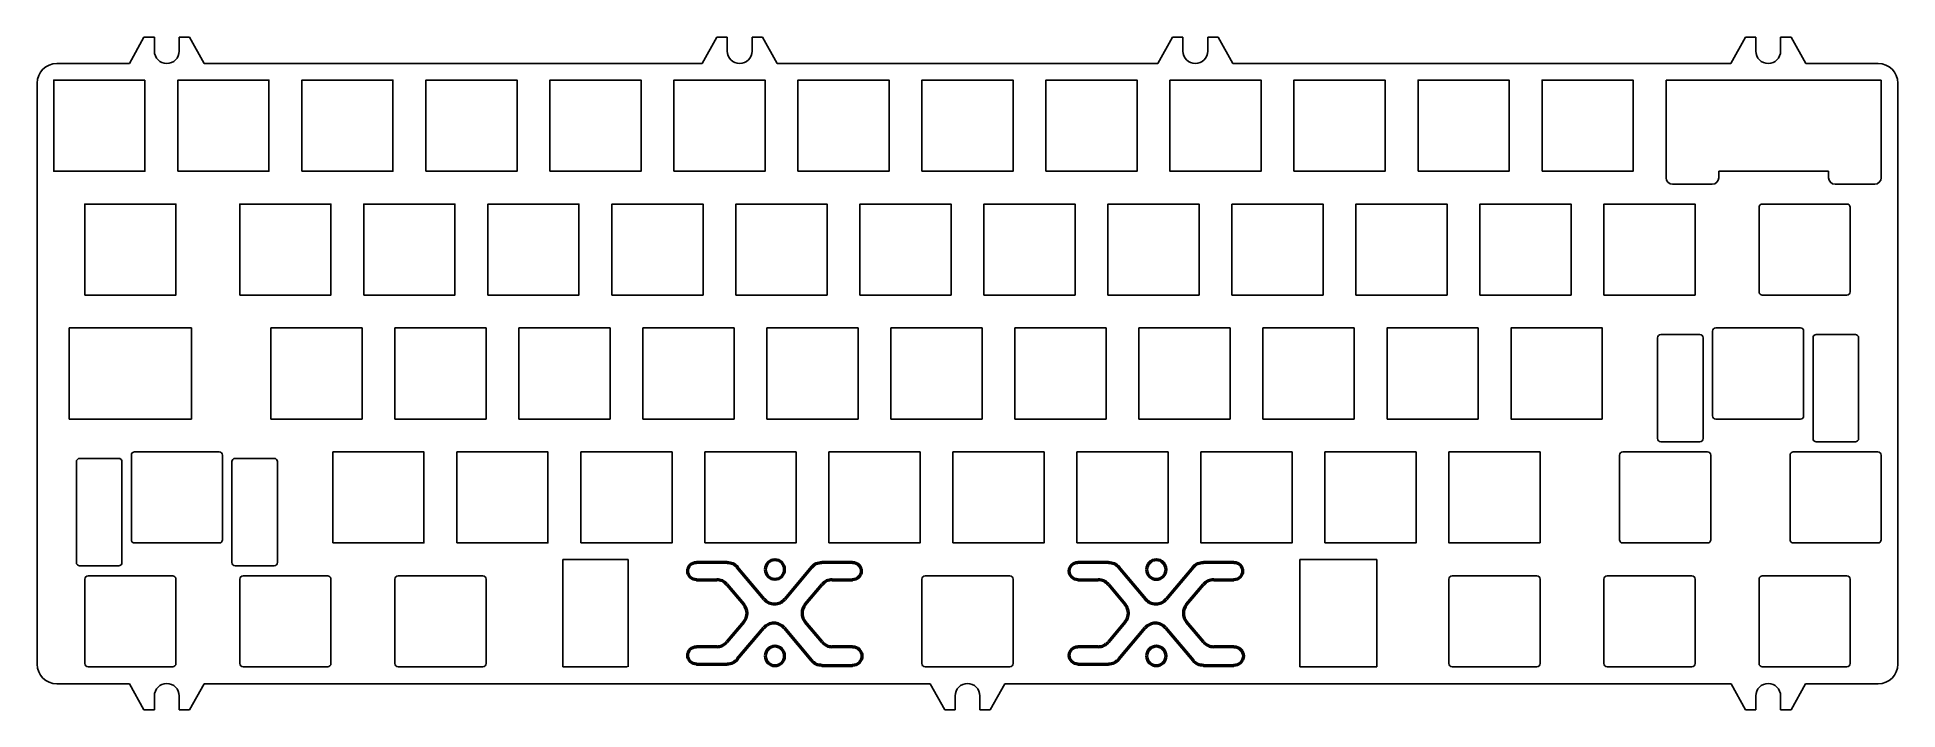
# Model space of a CAD drawing. Header units: millimetres. Extents: x 263 to 549, y -6 to 97.
import ezdxf

# ---------------------------------------------------------------- set-up
doc = ezdxf.new("R2010")
doc.units = ezdxf.units.MM
doc.layers.add('LAYER_2', color=7, linetype='Continuous')
doc.layers.add('Visible', color=7, linetype='Continuous', lineweight=50)

msp = doc.modelspace()

# ---------------------------------------------------------------- linework, layer by layer
for p, q in [((279.19, 97.38), (276.94, 93.33)), ((279.19, 97.38), (280.79, 97.38)), ((280.79, 95.23), (280.79, 97.38)), ((284.59, 95.23), (284.59, 97.38)), ((284.59, 97.38), (286.19, 97.38)), ((286.19, 97.38), (288.44, 93.33)), ((367.19, 97.38), (364.94, 93.33)), ((367.19, 97.38), (368.79, 97.38)), ((368.79, 95.23), (368.79, 97.38)), ((372.59, 95.23), (372.59, 97.38)), ((372.59, 97.38), (374.19, 97.38)), ((374.19, 97.38), (376.44, 93.33)), ((437.19, 97.38), (434.94, 93.33)), ((437.19, 97.38), (438.79, 97.38)), ((438.79, 95.23), (438.79, 97.38)), ((442.59, 95.23), (442.59, 97.38)), ((442.59, 97.38), (444.19, 97.38)), ((444.19, 97.38), (446.44, 93.33)), ((525.19, 97.38), (522.94, 93.33)), ((525.19, 97.38), (526.79, 97.38)), ((526.79, 95.23), (526.79, 97.38)), ((530.59, 95.23), (530.59, 97.38)), ((530.59, 97.38), (532.19, 97.38)), ((532.19, 97.38), (534.44, 93.33)), ((265.79, 93.33), (276.94, 93.33)), ((288.44, 93.33), (364.94, 93.33)), ((376.44, 93.33), (434.94, 93.33)), ((446.44, 93.33), (522.94, 93.33)), ((534.44, 93.33), (545.59, 93.33)), ((262.79, 90.33), (262.79, 0.98)), ((548.59, 90.33), (548.59, 0.98)), ((527.78, 71.73), (540.78, 71.73)), ((527.28, 71.23), (527.28, 58.23)), ((541.28, 71.23), (541.28, 58.23)), ((527.78, 57.73), (540.78, 57.73)), ((512.19, 51.68), (518.19, 51.68)), ((520.13, 52.18), (520.13, 39.18)), ((520.63, 52.68), (533.63, 52.68)), ((534.13, 52.18), (534.13, 39.18)), ((536.07, 51.68), (542.07, 51.68)), ((511.69, 51.18), (511.69, 35.68)), ((518.69, 51.18), (518.69, 35.68)), ((535.57, 51.18), (535.57, 35.68)), ((542.57, 51.18), (542.57, 35.68)), ((520.63, 38.68), (533.63, 38.68)), ((512.19, 35.18), (518.19, 35.18)), ((536.07, 35.18), (542.07, 35.18)), ((268.81, 32.13), (268.81, 16.63)), ((269.31, 32.63), (275.31, 32.63)), ((275.81, 32.13), (275.81, 16.63)), ((277.25, 33.13), (277.25, 20.13)), ((277.75, 33.63), (290.75, 33.63)), ((291.25, 33.13), (291.25, 20.13)), ((292.68, 32.13), (292.68, 16.63)), ((293.18, 32.63), (299.18, 32.63)), ((299.68, 32.13), (299.68, 16.63)), ((505.85, 33.13), (505.85, 20.13)), ((506.35, 33.63), (519.35, 33.63)), ((519.85, 33.13), (519.85, 20.13)), ((532.04, 33.13), (532.04, 20.13)), ((532.54, 33.63), (545.54, 33.63)), ((546.04, 33.13), (546.04, 20.13)), ((277.75, 19.63), (290.75, 19.63)), ((506.35, 19.63), (519.35, 19.63)), ((532.54, 19.63), (545.54, 19.63)), ((269.31, 16.13), (275.31, 16.13)), ((270.6, 14.58), (283.6, 14.58)), ((293.18, 16.13), (299.18, 16.13)), ((294.41, 14.58), (307.41, 14.58)), ((318.23, 14.58), (331.23, 14.58)), ((343.54, 17.08), (343.54, 0.58)), ((353.54, 17.08), (353.54, 0.58)), ((399.19, 14.58), (412.19, 14.58)), ((480.15, 14.58), (493.15, 14.58)), ((503.96, 14.58), (516.96, 14.58)), ((527.78, 14.58), (540.78, 14.58)), ((270.1, 14.08), (270.1, 1.08)), ((284.1, 14.08), (284.1, 1.08)), ((293.91, 14.08), (293.91, 1.08)), ((307.91, 14.08), (307.91, 1.08)), ((317.73, 14.08), (317.73, 1.08)), ((331.73, 14.08), (331.73, 1.08)), ((398.69, 1.08), (398.69, 14.08)), ((412.69, 1.08), (412.69, 14.08)), ((479.65, 14.08), (479.65, 1.08)), ((493.65, 14.08), (493.65, 1.08)), ((503.46, 14.08), (503.46, 1.08)), ((517.46, 14.08), (517.46, 1.08)), ((527.28, 14.08), (527.28, 1.08)), ((541.28, 14.08), (541.28, 1.08)), ((270.6, 0.58), (283.6, 0.58)), ((294.41, 0.58), (307.41, 0.58)), ((318.23, 0.58), (331.23, 0.58)), ((412.19, 0.58), (399.19, 0.58)), ((480.15, 0.58), (493.15, 0.58)), ((503.96, 0.58), (516.96, 0.58)), ((527.78, 0.58), (540.78, 0.58)), ((265.79, -2.02), (276.97, -2.02)), ((279.19, -6.02), (276.97, -2.02)), ((286.19, -6.02), (288.41, -2.02)), ((288.41, -2.02), (399.97, -2.02)), ((402.19, -6.02), (399.97, -2.02)), ((409.19, -6.02), (411.41, -2.02)), ((411.41, -2.02), (522.97, -2.02)), ((525.19, -6.02), (522.97, -2.02)), ((532.19, -6.02), (534.41, -2.02)), ((534.41, -2.02), (545.59, -2.02)), ((280.79, -3.87), (280.79, -6.02)), ((284.59, -3.87), (284.59, -6.02)), ((403.79, -3.87), (403.79, -6.02)), ((407.59, -3.87), (407.59, -6.02)), ((526.79, -3.87), (526.79, -6.02)), ((530.59, -3.87), (530.59, -6.02)), ((279.19, -6.02), (280.79, -6.02)), ((284.59, -6.02), (286.19, -6.02)), ((402.19, -6.02), (403.79, -6.02)), ((407.59, -6.02), (409.19, -6.02)), ((525.19, -6.02), (526.79, -6.02)), ((530.59, -6.02), (532.19, -6.02))]:
    msp.add_line(p, q)
at = {"linetype": 'Continuous'}
for p, q in [((343.54, 17.08), (353.54, 17.08)), ((468.55, 17.08), (456.72, 17.08)), ((468.55, 17.08), (468.55, 0.58)), ((343.54, 0.58), (353.43, 0.58))]:
    msp.add_line(p, q, dxfattribs=at)
for centre, radius, start, end in [((282.69, 95.23), 1.9, 180, 0), ((370.69, 95.23), 1.9, 180, 0), ((440.69, 95.23), 1.9, 180, 0), ((528.69, 95.23), 1.9, 180, 0), ((265.79, 90.33), 3, 90, 180), ((545.59, 90.33), 3, 0, 90), ((527.78, 71.23), 0.5, 90, 180), ((540.78, 71.23), 0.5, 0, 90), ((527.78, 58.23), 0.5, 180, 270), ((540.78, 58.23), 0.5, 270, 0), ((512.19, 51.18), 0.5, 90, 180), ((518.19, 51.18), 0.5, 0, 90), ((520.63, 52.18), 0.5, 90, 180), ((533.63, 52.18), 0.5, 0, 90), ((536.07, 51.18), 0.5, 90, 180), ((542.07, 51.18), 0.5, 0, 90), ((520.63, 39.18), 0.5, 180, 270), ((533.63, 39.18), 0.5, 270, 0), ((512.19, 35.68), 0.5, 180, 270), ((518.19, 35.68), 0.5, 270, 0), ((536.07, 35.68), 0.5, 180, 270), ((542.07, 35.68), 0.5, 270, 0), ((269.31, 32.13), 0.5, 90, 180), ((275.31, 32.13), 0.5, 0, 90), ((277.75, 33.13), 0.5, 90, 180), ((290.75, 33.13), 0.5, 0, 90), ((293.18, 32.13), 0.5, 90, 180), ((299.18, 32.13), 0.5, 0, 90), ((506.35, 33.13), 0.5, 90, 180), ((519.35, 33.13), 0.5, 0, 90), ((532.54, 33.13), 0.5, 90, 180), ((545.54, 33.13), 0.5, 0, 90), ((277.75, 20.13), 0.5, 180, 270), ((290.75, 20.13), 0.5, 270, 0), ((506.35, 20.13), 0.5, 180, 270), ((519.35, 20.13), 0.5, 270, 0), ((532.54, 20.13), 0.5, 180, 270), ((545.54, 20.13), 0.5, 270, 0), ((269.31, 16.63), 0.5, 180, 270), ((270.6, 14.08), 0.5, 90, 180), ((275.31, 16.63), 0.5, 270, 0), ((283.6, 14.08), 0.5, 0, 90), ((293.18, 16.63), 0.5, 180, 270), ((294.41, 14.08), 0.5, 90, 180), ((299.18, 16.63), 0.5, 270, 0), ((307.41, 14.08), 0.5, 0, 90), ((318.23, 14.08), 0.5, 90, 180), ((331.23, 14.08), 0.5, 0, 90), ((399.19, 14.08), 0.5, 90, 180), ((412.19, 14.08), 0.5, 0, 90), ((480.15, 14.08), 0.5, 90, 180), ((493.15, 14.08), 0.5, 0, 90), ((503.96, 14.08), 0.5, 90, 180), ((516.96, 14.08), 0.5, 0, 90), ((527.78, 14.08), 0.5, 90, 180), ((540.78, 14.08), 0.5, 0, 90), ((265.79, 0.98), 3, 180, 270), ((270.6, 1.08), 0.5, 180, 270), ((283.6, 1.08), 0.5, 270, 0), ((294.41, 1.08), 0.5, 180, 270), ((307.41, 1.08), 0.5, 270, 0), ((318.23, 1.08), 0.5, 180, 270), ((331.23, 1.08), 0.5, 270, 0), ((399.19, 1.08), 0.5, 180, 270), ((412.19, 1.08), 0.5, 270, 0), ((480.15, 1.08), 0.5, 180, 270), ((493.15, 1.08), 0.5, 270, 0), ((503.96, 1.08), 0.5, 180, 270), ((516.96, 1.08), 0.5, 270, 0), ((527.78, 1.08), 0.5, 180, 270), ((540.78, 1.08), 0.5, 270, 0), ((545.59, 0.98), 3, 270, 0), ((282.69, -3.87), 1.9, 0, 180), ((405.69, -3.87), 1.9, 0, 180), ((528.69, -3.87), 1.9, 0, 180)]:
    msp.add_arc(centre, radius, start, end)
at = {"layer": 'LAYER_2'}
for p, q in [((512.99, 90.78), (546.04, 90.78)), ((512.99, 75.78), (512.99, 90.78)), ((546.04, 90.78), (546.04, 75.78)), ((520.08, 74.78), (513.99, 74.78)), ((521.08, 76.78), (521.08, 75.78)), ((537.95, 76.78), (521.08, 76.78)), ((522.52, 76.78), (522.52, 76.78)), ((532.04, 76.78), (532.04, 76.78)), ((537.95, 75.78), (537.95, 76.78)), ((545.04, 74.78), (538.95, 74.78)), ((267.72, 38.68), (267.72, 38.68)), ((272.48, 38.68), (272.48, 38.68)), ((456.72, 0.58), (456.72, 17.08)), ((398.69, 0.58), (398.69, 0.58)), ((468.55, 0.58), (456.72, 0.58))]:
    msp.add_line(p, q, dxfattribs=at)
for points in [[(279.34, 90.78), (279.34, 76.78), (265.34, 76.78), (265.34, 76.78), (265.34, 90.78)], [(284.39, 76.78), (284.39, 76.78), (284.39, 90.78), (298.39, 90.78), (298.39, 76.78)], [(303.44, 76.78), (303.44, 76.78), (303.44, 90.78), (317.44, 90.78), (317.44, 76.78)], [(322.49, 76.78), (322.49, 76.78), (322.49, 90.78), (336.49, 90.78), (336.49, 76.78)], [(341.54, 76.78), (341.54, 76.78), (341.54, 90.78), (355.54, 90.78), (355.54, 76.78)], [(360.59, 76.78), (360.59, 76.78), (360.59, 90.78), (374.59, 90.78), (374.59, 76.78)], [(379.64, 76.78), (379.64, 76.78), (379.64, 90.78), (393.64, 90.78), (393.64, 76.78)], [(398.69, 76.78), (398.69, 76.78), (398.69, 90.78), (412.69, 90.78), (412.69, 76.78)], [(417.74, 76.78), (417.74, 76.78), (417.74, 90.78), (431.74, 90.78), (431.74, 76.78)], [(436.79, 90.78), (436.79, 76.78), (436.79, 76.78), (450.79, 76.78), (450.79, 90.78)], [(455.84, 76.78), (455.84, 76.78), (455.84, 90.78), (469.84, 90.78), (469.84, 76.78)], [(474.89, 76.78), (474.89, 76.78), (474.89, 90.78), (488.89, 90.78), (488.89, 76.78)], [(493.94, 76.78), (493.94, 76.78), (493.94, 90.78), (507.94, 90.78), (507.94, 76.78)], [(270.1, 57.73), (270.1, 57.73), (270.1, 71.73), (284.1, 71.73), (284.1, 57.73)], [(293.91, 57.73), (293.91, 57.73), (293.91, 71.73), (307.91, 71.73), (307.91, 57.73)], [(312.96, 57.73), (312.96, 57.73), (312.96, 71.73), (326.96, 71.73), (326.96, 57.73)], [(332.01, 57.73), (332.01, 57.73), (332.01, 71.73), (346.01, 71.73), (346.01, 57.73)], [(351.06, 57.73), (351.06, 57.73), (351.06, 71.73), (365.06, 71.73), (365.06, 57.73)], [(370.11, 57.73), (370.11, 57.73), (370.11, 71.73), (384.11, 71.73), (384.11, 57.73)], [(389.16, 57.73), (389.16, 57.73), (389.16, 71.73), (403.16, 71.73), (403.16, 57.73)], [(408.21, 57.73), (408.21, 57.73), (408.21, 71.73), (422.21, 71.73), (422.21, 57.73)], [(427.26, 57.73), (427.26, 57.73), (427.26, 71.73), (441.26, 71.73), (441.26, 57.73)], [(446.31, 71.73), (446.31, 57.73), (446.31, 57.73), (460.31, 57.73), (460.31, 71.73)], [(465.36, 57.73), (465.36, 57.73), (465.36, 71.73), (479.36, 71.73), (479.36, 57.73)], [(484.41, 57.73), (484.41, 57.73), (484.41, 71.73), (498.41, 71.73), (498.41, 57.73)], [(503.46, 57.73), (503.46, 57.73), (503.46, 71.73), (517.46, 71.73), (517.46, 57.73)], [(267.72, 52.68), (286.48, 52.68), (286.48, 38.68), (267.72, 38.68)], [(298.68, 38.68), (298.68, 38.68), (298.68, 52.68), (312.68, 52.68), (312.68, 38.68)], [(317.73, 38.68), (317.73, 38.68), (317.73, 52.68), (331.73, 52.68), (331.73, 38.68)], [(336.78, 38.68), (336.78, 38.68), (336.78, 52.68), (350.78, 52.68), (350.78, 38.68)], [(355.83, 38.68), (355.83, 38.68), (355.83, 52.68), (369.83, 52.68), (369.83, 38.68)], [(374.88, 38.68), (374.88, 38.68), (374.88, 52.68), (388.88, 52.68), (388.88, 38.68)], [(393.93, 38.68), (393.93, 38.68), (393.93, 52.68), (407.93, 52.68), (407.93, 38.68)], [(412.98, 38.68), (412.98, 38.68), (412.98, 52.68), (426.98, 52.68), (426.98, 38.68)], [(432.03, 38.68), (432.03, 38.68), (432.03, 52.68), (446.03, 52.68), (446.03, 38.68)], [(451.08, 52.68), (451.08, 38.68), (451.08, 38.68), (465.08, 38.68), (465.08, 52.68)], [(470.13, 38.68), (470.13, 38.68), (470.13, 52.68), (484.13, 52.68), (484.13, 38.68)], [(503.18, 38.68), (503.18, 38.68), (503.18, 52.68), (489.18, 52.68), (489.18, 38.68)], [(308.2, 19.63), (308.2, 19.63), (308.2, 33.63), (322.2, 33.63), (322.2, 19.63)], [(327.25, 19.63), (327.25, 19.63), (327.25, 33.63), (341.25, 33.63), (341.25, 19.63)], [(346.3, 19.63), (346.3, 19.63), (346.3, 33.63), (360.3, 33.63), (360.3, 19.63)], [(365.35, 19.63), (365.35, 19.63), (365.35, 33.63), (379.35, 33.63), (379.35, 19.63)], [(384.4, 19.63), (384.4, 19.63), (384.4, 33.63), (398.4, 33.63), (398.4, 19.63)], [(403.45, 19.63), (403.45, 19.63), (403.45, 33.63), (417.45, 33.63), (417.45, 19.63)], [(422.5, 19.63), (422.5, 19.63), (422.5, 33.63), (436.5, 33.63), (436.5, 19.63)], [(441.55, 33.63), (441.55, 19.63), (441.55, 19.63), (455.55, 19.63), (455.55, 33.63)], [(460.6, 19.63), (460.6, 19.63), (460.6, 33.63), (474.6, 33.63), (474.6, 19.63)], [(493.65, 19.63), (493.65, 19.63), (493.65, 33.63), (479.65, 33.63), (479.65, 19.63)]]:
    msp.add_lwpolyline(points, close=True, dxfattribs=at)
for centre, start, end in [((513.99, 75.78), 180, 270), ((520.08, 75.78), 270, 0), ((538.95, 75.78), 180, 270), ((545.04, 75.78), 270, 0)]:
    msp.add_arc(centre, 1, start, end, dxfattribs=at)
at = {"layer": 'Visible', "extrusion": (0, 0, -1)}
for p, q in [((368.76, 16.65), (364.05, 16.65)), ((374.46, 10.99), (370.33, 15.91)), ((381.75, 15.91), (377.62, 10.99)), ((388.03, 16.65), (383.33, 16.65)), ((427.35, 16.65), (422.64, 16.65)), ((433.06, 10.99), (428.92, 15.91)), ((440.34, 15.91), (436.21, 10.99)), ((446.62, 16.65), (441.92, 16.65)), ((364.05, 13.98), (367.16, 13.98)), ((368.74, 13.25), (371.33, 10.15)), ((380.75, 10.15), (383.34, 13.25)), ((384.92, 13.98), (388.03, 13.98)), ((422.64, 13.98), (425.75, 13.98)), ((427.33, 13.25), (429.92, 10.15)), ((439.34, 10.15), (441.93, 13.25)), ((443.51, 13.98), (446.62, 13.98)), ((371.33, 7.51), (368.74, 4.41)), ((370.33, 1.75), (374.38, 6.57)), ((377.53, 6.57), (381.75, 1.54)), ((383.34, 4.41), (380.75, 7.51)), ((429.92, 7.51), (427.33, 4.41)), ((428.92, 1.75), (432.97, 6.57)), ((436.12, 6.57), (440.34, 1.54)), ((441.93, 4.41), (439.34, 7.51)), ((367.16, 3.68), (364.05, 3.68)), ((388.03, 3.68), (384.92, 3.68)), ((425.75, 3.68), (422.64, 3.68)), ((446.62, 3.68), (443.51, 3.68)), ((364.05, 1.01), (368.76, 1.01)), ((383.33, 0.81), (388.03, 0.81)), ((422.64, 1.01), (427.35, 1.01)), ((441.92, 0.81), (446.62, 0.81))]:
    msp.add_line(p, q, dxfattribs=at)
for centre in [(-376.11, 15.55), (-434.7, 15.54), (-376.11, 2.26), (-434.7, 2.26)]:
    msp.add_circle(centre, 1.49, dxfattribs=at)
for centre, radius, start, end in [((-364.05, 15.31), 1.33, 270, 90), ((-368.76, 14.59), 2.06, 90, 140), ((-383.33, 14.59), 2.06, 40, 90), ((-388.03, 15.31), 1.33, 90, 270), ((-422.64, 15.31), 1.33, 270, 90), ((-427.35, 14.59), 2.06, 90, 140), ((-441.92, 14.59), 2.06, 40, 90), ((-446.62, 15.31), 1.33, 90, 270), ((-364.05, 2.35), 1.33, 270, 90), ((-388.03, 2.24), 1.44, 90, 270), ((-422.64, 2.35), 1.33, 270, 90), ((-446.62, 2.24), 1.44, 90, 270), ((-368.76, 3.07), 2.06, 220, 270), ((-383.33, 2.87), 2.06, 270, 320), ((-427.35, 3.07), 2.06, 220, 270), ((-441.92, 2.87), 2.06, 270, 320)]:
    msp.add_arc(centre, radius, start, end, dxfattribs=at)
at = {"layer": 'Visible'}
for centre, start, end in [((367.16, 11.92), 40, 90), ((384.92, 11.92), 90, 140), ((425.75, 11.92), 40, 90), ((443.51, 11.92), 90, 140), ((369.76, 8.83), 320, 40), ((376.04, 12.31), 220, 320), ((382.33, 8.83), 140, 220), ((428.35, 8.83), 320, 40), ((434.63, 12.31), 220, 320), ((440.92, 8.83), 140, 220), ((375.96, 5.25), 40, 140), ((434.55, 5.25), 40, 140), ((367.16, 5.74), 270, 320), ((384.92, 5.74), 220, 270), ((425.75, 5.74), 270, 320), ((443.51, 5.74), 220, 270)]:
    msp.add_arc(centre, 2.06, start, end, dxfattribs=at)

doc.saveas('drawing.dxf')
